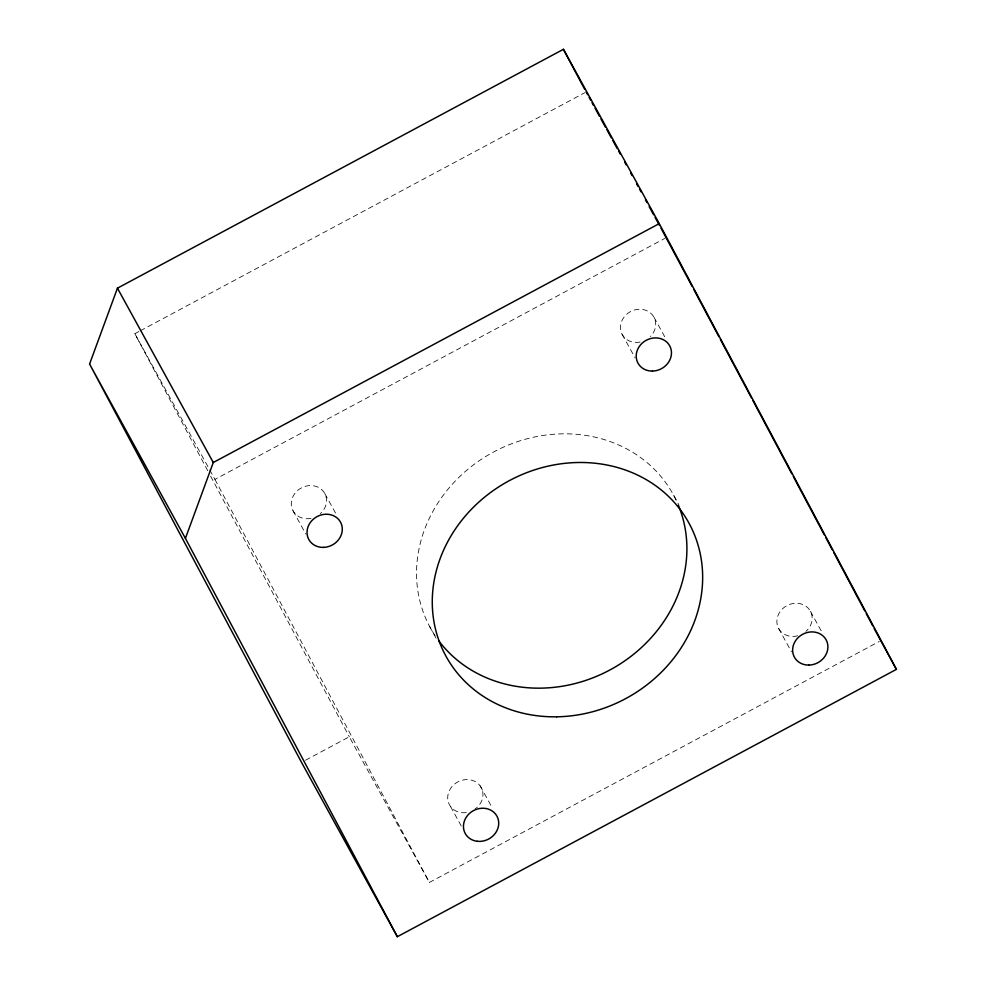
<?xml version="1.0" encoding="UTF-8"?>
<svg xmlns="http://www.w3.org/2000/svg" width="986" height="986" viewBox="0 0 986 986"><rect width="100%" height="100%" fill="white"/><g stroke="black" fill="none" stroke-linecap="round" stroke-linejoin="round"><path stroke-width="0.74" stroke-dasharray="4.93 3.7" d="M207.775 470.778L134.848 333.712L138.903 331.53M140.258 330.803L584.772 92.709M209.735 469.94L214.923 479.381L664.86 238.365M305.5 760.243L349.303 736.788L429.378 882.445L879.315 641.442M654.014 317.295L666.191 339.443M810.443 611.308L821.893 632.149M622.154 334.365L635.046 357.807M778.583 628.365L791.475 651.82M673.82 495.588L678.836 504.709M429.6 626.406L436.046 638.127M324.838 493.616L337.015 515.764M480.108 785.793L492.273 807.941M292.978 510.686L305.87 534.129M450.565 806.523L462.027 827.365M134.848 333.712L208.995 468.584M214.923 479.381L429.378 882.445M210.659 476.213L349.303 736.788M466.304 812.563A18.068 16.109 -28.8 0 1 448.457 792.904A18.068 16.109 -28.8 0 1 475.918 781.997A18.068 16.109 -28.8 0 1 474.969 809.112M435.109 635.637A138.533 123.546 -28.8 0 1 492.162 452.759A138.533 123.546 -28.8 0 1 677.185 502.478M797.699 635.785A18.068 16.109 -28.8 0 1 777.116 618.666A18.068 16.109 -28.8 0 1 803.22 604.689A18.068 16.109 -28.8 0 1 805.944 631.373M640.136 342.043A18.068 16.109 -28.8 0 1 620.761 324.295A18.068 16.109 -28.8 0 1 646.459 310.541A18.068 16.109 -28.8 0 1 650.366 336.559M310.96 518.365A18.068 16.109 -28.8 0 1 291.671 500.259A18.068 16.109 -28.8 0 1 317.948 487.158A18.068 16.109 -28.8 0 1 320.339 513.681"/><path stroke-width="1.48" d="M89.578 364.044L117.445 288.183L563.425 49.3L659.252 223.625L896.422 669.371L397.346 936.7L301.519 762.375L89.578 364.044L185.417 538.368L397.346 936.7M185.417 538.368L213.284 462.508L659.252 223.625M586.128 91.981L587.607 94.681M589.098 97.367L590.577 100.067M592.056 102.766L593.547 105.465M595.026 108.164L599.476 116.262M600.955 118.949L605.404 127.046M606.895 129.745L611.345 137.83M612.824 140.53L617.273 148.627M618.752 151.326L620.243 154.026M624.693 162.111L626.172 164.81M630.621 172.907L632.1 175.607M636.549 183.692L638.028 186.391M639.52 189.09L640.999 191.789M645.448 199.875L646.927 202.574M649.158 206.629L653.607 214.714M655.086 217.413L659.535 225.511M661.014 228.197L692.209 286.507M896.422 669.371L874.163 628.501M117.445 288.183L213.284 462.508M693.651 289.218L718.917 336.719M720.359 339.43L751.418 397.789M752.86 400.501L791.844 473.785M793.299 476.497L824.345 534.856M825.787 537.58L832.283 549.794M833.725 552.505L864.784 610.864M866.226 613.575L872.721 625.79M563.425 49.3L584.71 89.307M678.405 505.313A138.533 123.546 -28.8 0 1 612.774 668.385A138.533 123.546 -28.8 0 1 438.684 640.703M652.424 371.069A18.068 16.109 -28.8 0 0 669.765 345.95A18.068 16.109 -28.8 0 0 639.322 346.431A18.068 16.109 -28.8 0 0 652.424 371.069M808.853 665.082A18.068 16.109 -28.8 0 0 826.194 639.963A18.068 16.109 -28.8 0 0 795.739 640.444A18.068 16.109 -28.8 0 0 808.853 665.082M477.458 841.304A18.068 16.109 -28.8 0 0 497.844 818.158A18.068 16.109 -28.8 0 0 467.956 814.991A18.068 16.109 -28.8 0 0 477.458 841.304M556.659 716.81A138.533 123.546 -28.8 0 0 689.571 524.244A138.533 123.546 -28.8 0 0 456.148 527.904A138.533 123.546 -28.8 0 0 556.659 716.81M323.26 547.39A18.068 16.109 -28.8 0 0 340.589 522.272A18.068 16.109 -28.8 0 0 310.146 522.753A18.068 16.109 -28.8 0 0 323.26 547.39"/></g></svg>
